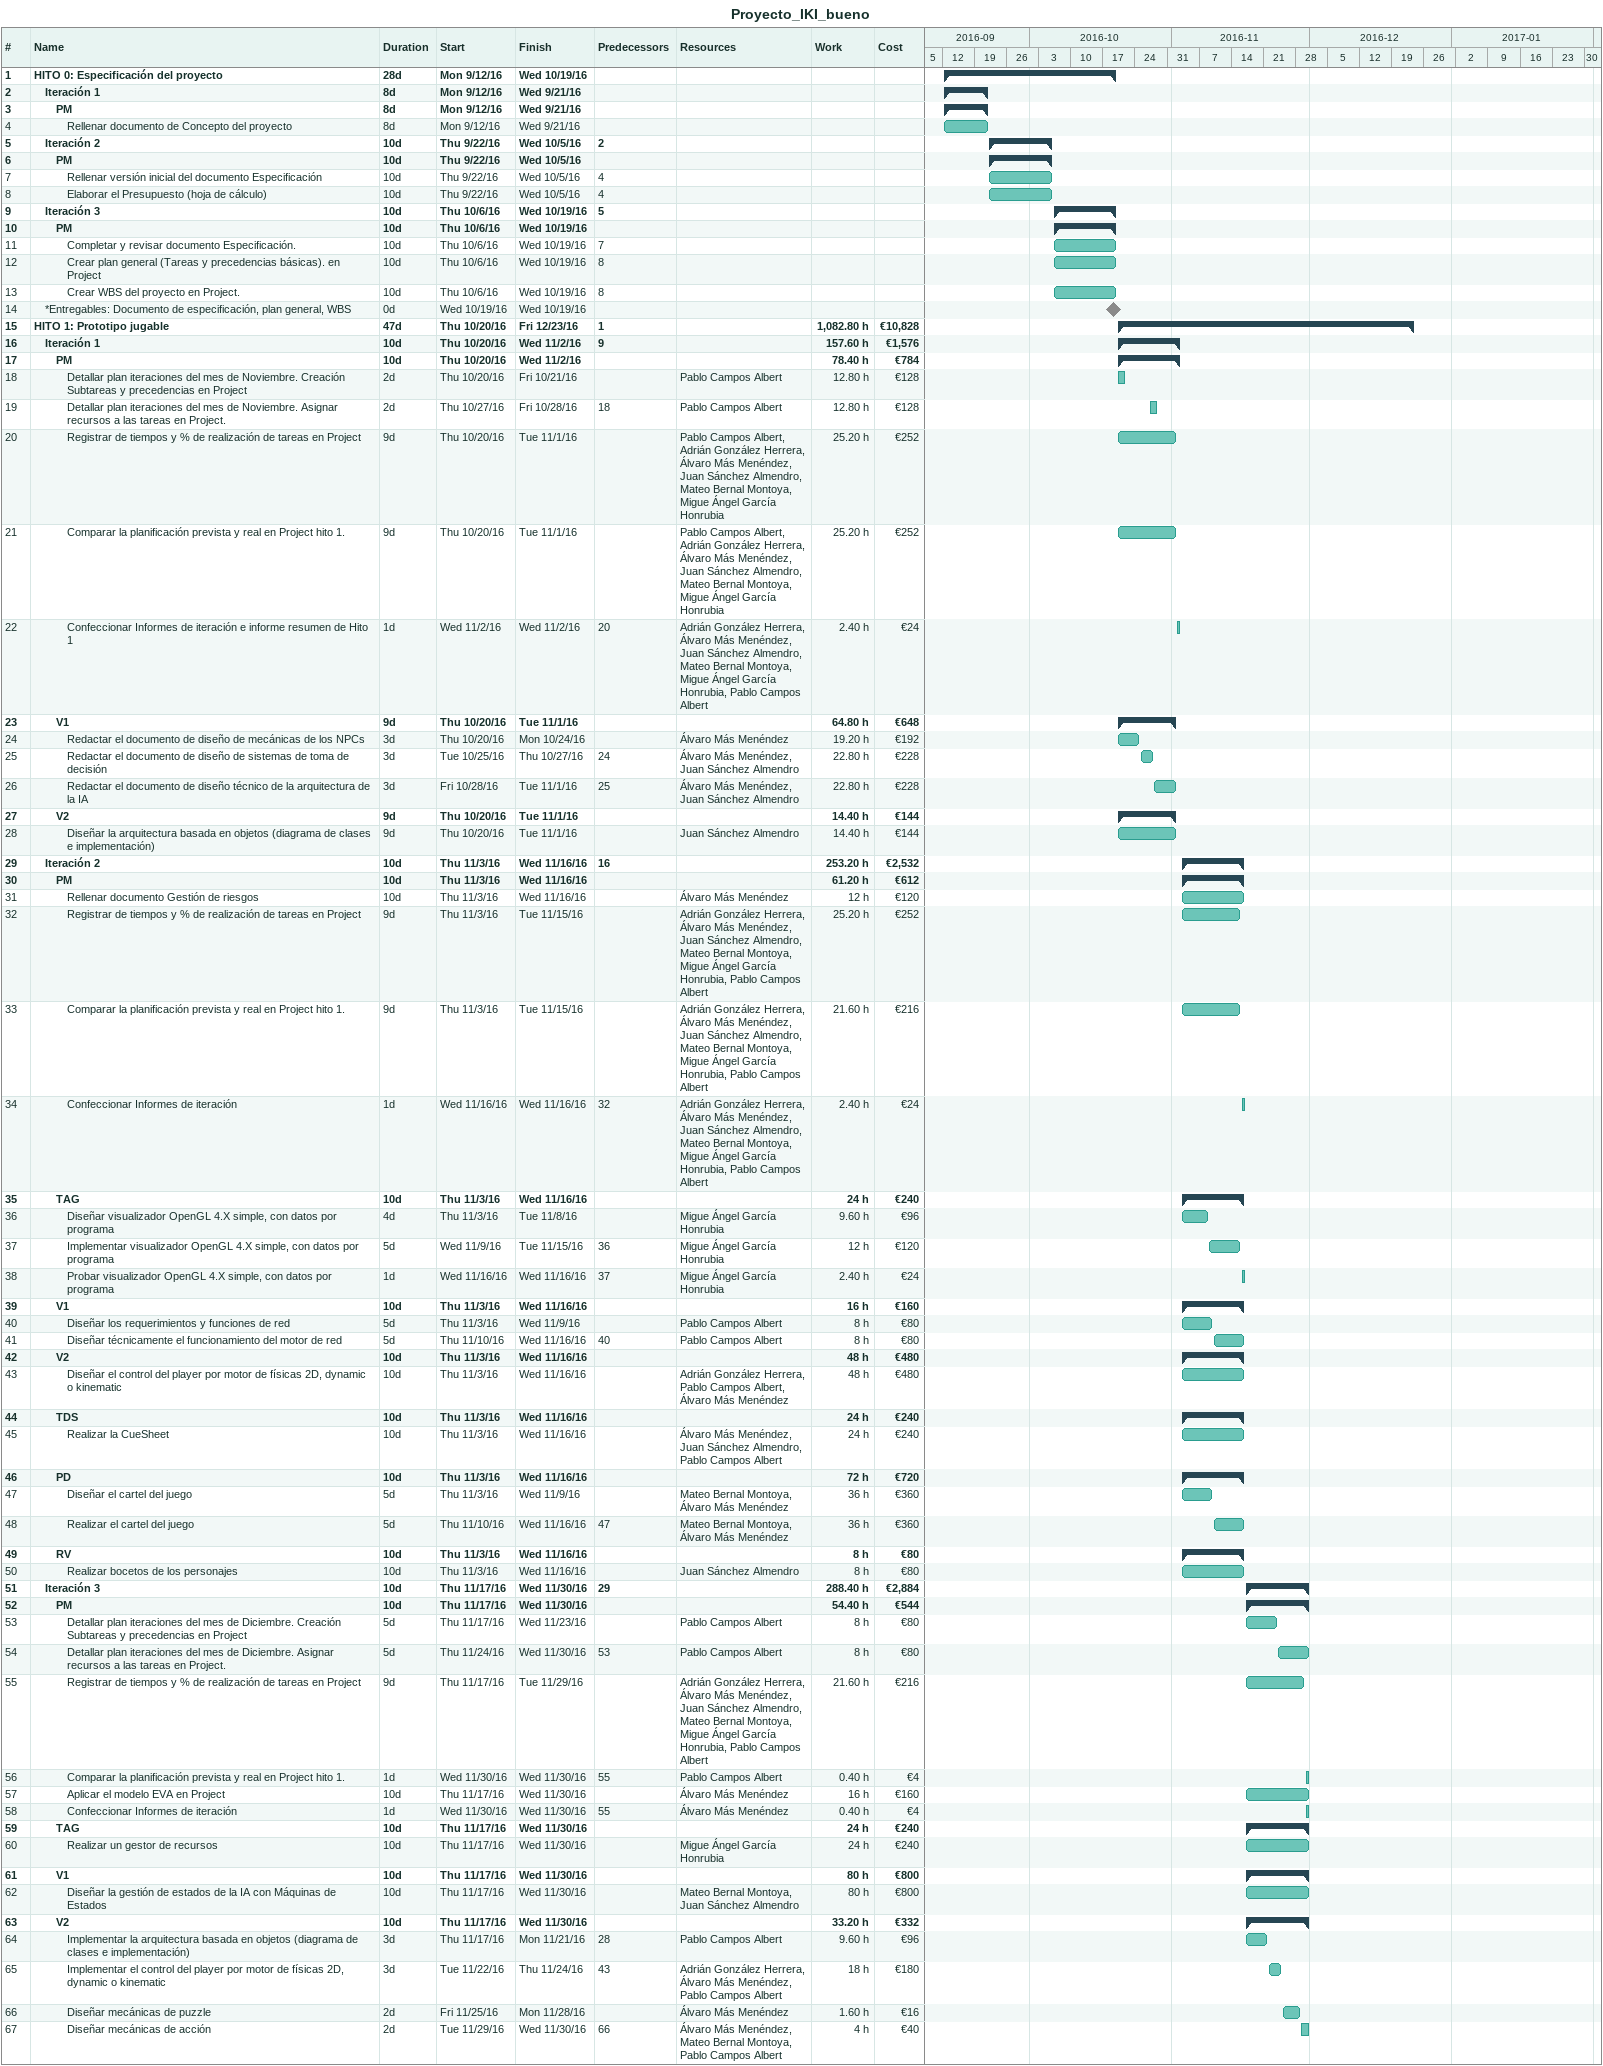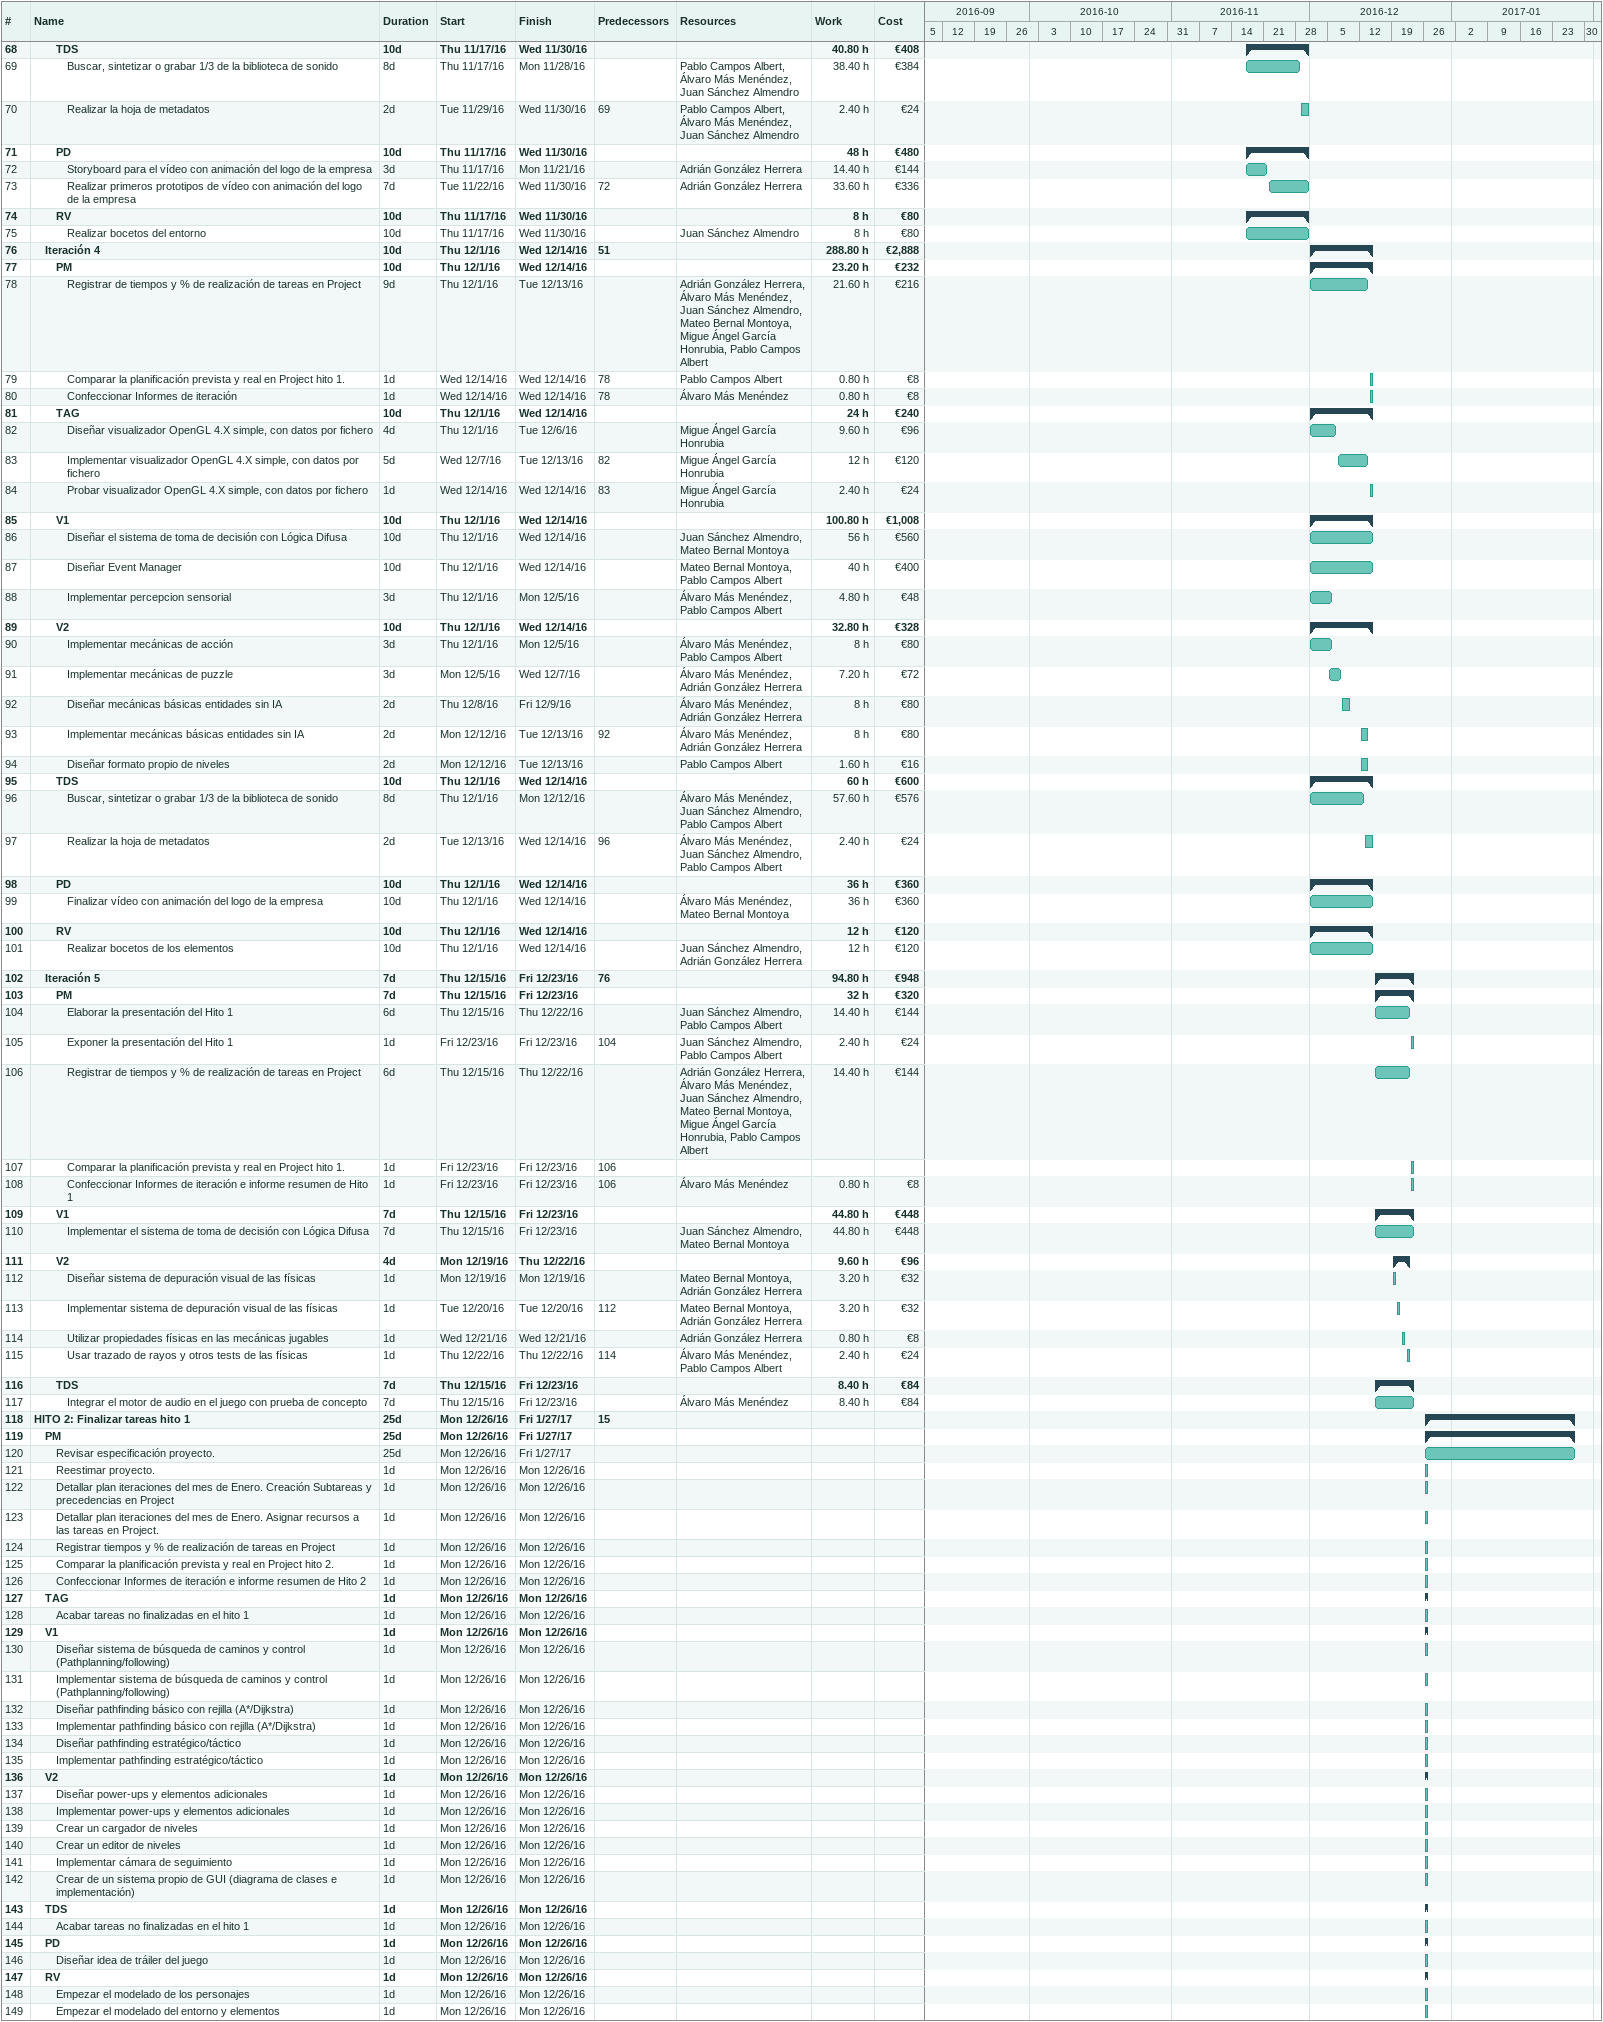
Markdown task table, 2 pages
Proyecto_IKI_bueno

| ID | Level | Task | Duration | Start | Finish | Predecessors | Resources | Work (h) | Cost (€) |
|---|---|---|---|---|---|---|---|---|---|
| 1 | 1 | **HITO 0: Especificación del proyecto** | 28d | 2016-09-12 | 2016-10-19 |  |  |  |  |
| 2 | 2 | **Iteración 1** | 8d | 2016-09-12 | 2016-09-21 |  |  |  |  |
| 3 | 3 | **PM** | 8d | 2016-09-12 | 2016-09-21 |  |  |  |  |
| 4 | 4 | Rellenar documento de Concepto del proyecto | 8d | 2016-09-12 | 2016-09-21 |  |  |  |  |
| 5 | 2 | **Iteración 2** | 10d | 2016-09-22 | 2016-10-05 | 2 |  |  |  |
| 6 | 3 | **PM** | 10d | 2016-09-22 | 2016-10-05 |  |  |  |  |
| 7 | 4 | Rellenar versión inicial del documento Especificación | 10d | 2016-09-22 | 2016-10-05 | 4 |  |  |  |
| 8 | 4 | Elaborar el Presupuesto (hoja de cálculo) | 10d | 2016-09-22 | 2016-10-05 | 4 |  |  |  |
| 9 | 2 | **Iteración 3** | 10d | 2016-10-06 | 2016-10-19 | 5 |  |  |  |
| 10 | 3 | **PM** | 10d | 2016-10-06 | 2016-10-19 |  |  |  |  |
| 11 | 4 | Completar y revisar documento Especificación. | 10d | 2016-10-06 | 2016-10-19 | 7 |  |  |  |
| 12 | 4 | Crear plan general (Tareas y precedencias básicas). en Project | 10d | 2016-10-06 | 2016-10-19 | 8 |  |  |  |
| 13 | 4 | Crear WBS del proyecto en Project. | 10d | 2016-10-06 | 2016-10-19 | 8 |  |  |  |
| 14 | 2 | *Entregables: Documento de especificación, plan general, WBS | 0d | 2016-10-19 | 2016-10-19 |  |  |  |  |
| 15 | 1 | **HITO 1: Prototipo jugable** | 47d | 2016-10-20 | 2016-12-23 | 1 |  | 1082.80 | 10828 |
| 16 | 2 | **Iteración 1** | 10d | 2016-10-20 | 2016-11-02 | 9 |  | 157.60 | 1576 |
| 17 | 3 | **PM** | 10d | 2016-10-20 | 2016-11-02 |  |  | 78.40 | 784 |
| 18 | 4 | Detallar plan iteraciones del mes de Noviembre. Creación Subtareas y precedencias en Project | 2d | 2016-10-20 | 2016-10-21 |  | Pablo Campos Albert | 12.80 | 128 |
| 19 | 4 | Detallar plan iteraciones del mes de Noviembre. Asignar recursos a las tareas en Project. | 2d | 2016-10-27 | 2016-10-28 | 18 | Pablo Campos Albert | 12.80 | 128 |
| 20 | 4 | Registrar de tiempos y % de realización de tareas en Project | 9d | 2016-10-20 | 2016-11-01 |  | Pablo Campos Albert, Adrián González Herrera, Álvaro Más Menéndez, Juan Sánchez Almendro, Mateo Bernal Montoya, Migue Ángel García Honrubia | 25.20 | 252 |
| 21 | 4 | Comparar la planificación prevista y real en Project hito 1. | 9d | 2016-10-20 | 2016-11-01 |  | Pablo Campos Albert, Adrián González Herrera, Álvaro Más Menéndez, Juan Sánchez Almendro, Mateo Bernal Montoya, Migue Ángel García Honrubia | 25.20 | 252 |
| 22 | 4 | Confeccionar Informes de iteración e informe resumen de Hito 1 | 1d | 2016-11-02 | 2016-11-02 | 20 | Adrián González Herrera, Álvaro Más Menéndez, Juan Sánchez Almendro, Mateo Bernal Montoya, Migue Ángel García Honrubia, Pablo Campos Albert | 2.40 | 24 |
| 23 | 3 | **V1** | 9d | 2016-10-20 | 2016-11-01 |  |  | 64.80 | 648 |
| 24 | 4 | Redactar el documento de diseño de mecánicas de los NPCs | 3d | 2016-10-20 | 2016-10-24 |  | Álvaro Más Menéndez | 19.20 | 192 |
| 25 | 4 | Redactar el documento de diseño de sistemas de toma de decisión | 3d | 2016-10-25 | 2016-10-27 | 24 | Álvaro Más Menéndez, Juan Sánchez Almendro | 22.80 | 228 |
| 26 | 4 | Redactar el documento de diseño técnico de la arquitectura de la IA | 3d | 2016-10-28 | 2016-11-01 | 25 | Álvaro Más Menéndez, Juan Sánchez Almendro | 22.80 | 228 |
| 27 | 3 | **V2** | 9d | 2016-10-20 | 2016-11-01 |  |  | 14.40 | 144 |
| 28 | 4 | Diseñar la arquitectura basada en objetos (diagrama de clases e implementación) | 9d | 2016-10-20 | 2016-11-01 |  | Juan Sánchez Almendro | 14.40 | 144 |
| 29 | 2 | **Iteración 2** | 10d | 2016-11-03 | 2016-11-16 | 16 |  | 253.20 | 2532 |
| 30 | 3 | **PM** | 10d | 2016-11-03 | 2016-11-16 |  |  | 61.20 | 612 |
| 31 | 4 | Rellenar documento Gestión de riesgos | 10d | 2016-11-03 | 2016-11-16 |  | Álvaro Más Menéndez | 12 | 120 |
| 32 | 4 | Registrar de tiempos y % de realización de tareas en Project | 9d | 2016-11-03 | 2016-11-15 |  | Adrián González Herrera, Álvaro Más Menéndez, Juan Sánchez Almendro, Mateo Bernal Montoya, Migue Ángel García Honrubia, Pablo Campos Albert | 25.20 | 252 |
| 33 | 4 | Comparar la planificación prevista y real en Project hito 1. | 9d | 2016-11-03 | 2016-11-15 |  | Adrián González Herrera, Álvaro Más Menéndez, Juan Sánchez Almendro, Mateo Bernal Montoya, Migue Ángel García Honrubia, Pablo Campos Albert | 21.60 | 216 |
| 34 | 4 | Confeccionar Informes de iteración | 1d | 2016-11-16 | 2016-11-16 | 32 | Adrián González Herrera, Álvaro Más Menéndez, Juan Sánchez Almendro, Mateo Bernal Montoya, Migue Ángel García Honrubia, Pablo Campos Albert | 2.40 | 24 |
| 35 | 3 | **TAG** | 10d | 2016-11-03 | 2016-11-16 |  |  | 24 | 240 |
| 36 | 4 | Diseñar visualizador OpenGL 4.X simple, con datos por programa | 4d | 2016-11-03 | 2016-11-08 |  | Migue Ángel García Honrubia | 9.60 | 96 |
| 37 | 4 | Implementar visualizador OpenGL 4.X simple, con datos por programa | 5d | 2016-11-09 | 2016-11-15 | 36 | Migue Ángel García Honrubia | 12 | 120 |
| 38 | 4 | Probar visualizador OpenGL 4.X simple, con datos por programa | 1d | 2016-11-16 | 2016-11-16 | 37 | Migue Ángel García Honrubia | 2.40 | 24 |
| 39 | 3 | **V1** | 10d | 2016-11-03 | 2016-11-16 |  |  | 16 | 160 |
| 40 | 4 | Diseñar los requerimientos y funciones de red | 5d | 2016-11-03 | 2016-11-09 |  | Pablo Campos Albert | 8 | 80 |
| 41 | 4 | Diseñar técnicamente el funcionamiento del motor de red | 5d | 2016-11-10 | 2016-11-16 | 40 | Pablo Campos Albert | 8 | 80 |
| 42 | 3 | **V2** | 10d | 2016-11-03 | 2016-11-16 |  |  | 48 | 480 |
| 43 | 4 | Diseñar el control del player por motor de físicas 2D, dynamic o kinematic | 10d | 2016-11-03 | 2016-11-16 |  | Adrián González Herrera, Pablo Campos Albert, Álvaro Más Menéndez | 48 | 480 |
| 44 | 3 | **TDS** | 10d | 2016-11-03 | 2016-11-16 |  |  | 24 | 240 |
| 45 | 4 | Realizar la CueSheet | 10d | 2016-11-03 | 2016-11-16 |  | Álvaro Más Menéndez, Juan Sánchez Almendro, Pablo Campos Albert | 24 | 240 |
| 46 | 3 | **PD** | 10d | 2016-11-03 | 2016-11-16 |  |  | 72 | 720 |
| 47 | 4 | Diseñar el cartel del juego | 5d | 2016-11-03 | 2016-11-09 |  | Mateo Bernal Montoya, Álvaro Más Menéndez | 36 | 360 |
| 48 | 4 | Realizar el cartel del juego | 5d | 2016-11-10 | 2016-11-16 | 47 | Mateo Bernal Montoya, Álvaro Más Menéndez | 36 | 360 |
| 49 | 3 | **RV** | 10d | 2016-11-03 | 2016-11-16 |  |  | 8 | 80 |
| 50 | 4 | Realizar bocetos de los personajes | 10d | 2016-11-03 | 2016-11-16 |  | Juan Sánchez Almendro | 8 | 80 |
| 51 | 2 | **Iteración 3** | 10d | 2016-11-17 | 2016-11-30 | 29 |  | 288.40 | 2884 |
| 52 | 3 | **PM** | 10d | 2016-11-17 | 2016-11-30 |  |  | 54.40 | 544 |
| 53 | 4 | Detallar plan iteraciones del mes de Diciembre. Creación Subtareas y precedencias en Project | 5d | 2016-11-17 | 2016-11-23 |  | Pablo Campos Albert | 8 | 80 |
| 54 | 4 | Detallar plan iteraciones del mes de Diciembre. Asignar recursos a las tareas en Project. | 5d | 2016-11-24 | 2016-11-30 | 53 | Pablo Campos Albert | 8 | 80 |
| 55 | 4 | Registrar de tiempos y % de realización de tareas en Project | 9d | 2016-11-17 | 2016-11-29 |  | Adrián González Herrera, Álvaro Más Menéndez, Juan Sánchez Almendro, Mateo Bernal Montoya, Migue Ángel García Honrubia, Pablo Campos Albert | 21.60 | 216 |
| 56 | 4 | Comparar la planificación prevista y real en Project hito 1. | 1d | 2016-11-30 | 2016-11-30 | 55 | Pablo Campos Albert | 0.40 | 4 |
| 57 | 4 | Aplicar el modelo EVA en Project | 10d | 2016-11-17 | 2016-11-30 |  | Álvaro Más Menéndez | 16 | 160 |
| 58 | 4 | Confeccionar Informes de iteración | 1d | 2016-11-30 | 2016-11-30 | 55 | Álvaro Más Menéndez | 0.40 | 4 |
| 59 | 3 | **TAG** | 10d | 2016-11-17 | 2016-11-30 |  |  | 24 | 240 |
| 60 | 4 | Realizar un gestor de recursos | 10d | 2016-11-17 | 2016-11-30 |  | Migue Ángel García Honrubia | 24 | 240 |
| 61 | 3 | **V1** | 10d | 2016-11-17 | 2016-11-30 |  |  | 80 | 800 |
| 62 | 4 | Diseñar la gestión de estados de la IA con Máquinas de Estados | 10d | 2016-11-17 | 2016-11-30 |  | Mateo Bernal Montoya, Juan Sánchez Almendro | 80 | 800 |
| 63 | 3 | **V2** | 10d | 2016-11-17 | 2016-11-30 |  |  | 33.20 | 332 |
| 64 | 4 | Implementar la arquitectura basada en objetos (diagrama de clases e implementación) | 3d | 2016-11-17 | 2016-11-21 | 28 | Pablo Campos Albert | 9.60 | 96 |
| 65 | 4 | Implementar el control del player por motor de físicas 2D, dynamic o kinematic | 3d | 2016-11-22 | 2016-11-24 | 43 | Adrián González Herrera, Álvaro Más Menéndez, Pablo Campos Albert | 18 | 180 |
| 66 | 4 | Diseñar mecánicas de puzzle | 2d | 2016-11-25 | 2016-11-28 |  | Álvaro Más Menéndez | 1.60 | 16 |
| 67 | 4 | Diseñar mecánicas de acción | 2d | 2016-11-29 | 2016-11-30 | 66 | Álvaro Más Menéndez, Mateo Bernal Montoya, Pablo Campos Albert | 4 | 40 |
| 68 | 3 | **TDS** | 10d | 2016-11-17 | 2016-11-30 |  |  | 40.80 | 408 |
| 69 | 4 | Buscar, sintetizar o grabar 1/3 de la biblioteca de sonido | 8d | 2016-11-17 | 2016-11-28 |  | Pablo Campos Albert, Álvaro Más Menéndez, Juan Sánchez Almendro | 38.40 | 384 |
| 70 | 4 | Realizar la hoja de metadatos | 2d | 2016-11-29 | 2016-11-30 | 69 | Pablo Campos Albert, Álvaro Más Menéndez, Juan Sánchez Almendro | 2.40 | 24 |
| 71 | 3 | **PD** | 10d | 2016-11-17 | 2016-11-30 |  |  | 48 | 480 |
| 72 | 4 | Storyboard para el vídeo con animación del logo de la empresa | 3d | 2016-11-17 | 2016-11-21 |  | Adrián González Herrera | 14.40 | 144 |
| 73 | 4 | Realizar primeros prototipos de vídeo con animación del logo de la empresa | 7d | 2016-11-22 | 2016-11-30 | 72 | Adrián González Herrera | 33.60 | 336 |
| 74 | 3 | **RV** | 10d | 2016-11-17 | 2016-11-30 |  |  | 8 | 80 |
| 75 | 4 | Realizar bocetos del entorno | 10d | 2016-11-17 | 2016-11-30 |  | Juan Sánchez Almendro | 8 | 80 |
| 76 | 2 | **Iteración 4** | 10d | 2016-12-01 | 2016-12-14 | 51 |  | 288.80 | 2888 |
| 77 | 3 | **PM** | 10d | 2016-12-01 | 2016-12-14 |  |  | 23.20 | 232 |
| 78 | 4 | Registrar de tiempos y % de realización de tareas en Project | 9d | 2016-12-01 | 2016-12-13 |  | Adrián González Herrera, Álvaro Más Menéndez, Juan Sánchez Almendro, Mateo Bernal Montoya, Migue Ángel García Honrubia, Pablo Campos Albert | 21.60 | 216 |
| 79 | 4 | Comparar la planificación prevista y real en Project hito 1. | 1d | 2016-12-14 | 2016-12-14 | 78 | Pablo Campos Albert | 0.80 | 8 |
| 80 | 4 | Confeccionar Informes de iteración | 1d | 2016-12-14 | 2016-12-14 | 78 | Álvaro Más Menéndez | 0.80 | 8 |
| 81 | 3 | **TAG** | 10d | 2016-12-01 | 2016-12-14 |  |  | 24 | 240 |
| 82 | 4 | Diseñar visualizador OpenGL 4.X simple, con datos por fichero | 4d | 2016-12-01 | 2016-12-06 |  | Migue Ángel García Honrubia | 9.60 | 96 |
| 83 | 4 | Implementar visualizador OpenGL 4.X simple, con datos por fichero | 5d | 2016-12-07 | 2016-12-13 | 82 | Migue Ángel García Honrubia | 12 | 120 |
| 84 | 4 | Probar visualizador OpenGL 4.X simple, con datos por fichero | 1d | 2016-12-14 | 2016-12-14 | 83 | Migue Ángel García Honrubia | 2.40 | 24 |
| 85 | 3 | **V1** | 10d | 2016-12-01 | 2016-12-14 |  |  | 100.80 | 1008 |
| 86 | 4 | Diseñar el sistema de toma de decisión con Lógica Difusa | 10d | 2016-12-01 | 2016-12-14 |  | Juan Sánchez Almendro, Mateo Bernal Montoya | 56 | 560 |
| 87 | 4 | Diseñar Event Manager | 10d | 2016-12-01 | 2016-12-14 |  | Mateo Bernal Montoya, Pablo Campos Albert | 40 | 400 |
| 88 | 4 | Implementar percepcion sensorial | 3d | 2016-12-01 | 2016-12-05 |  | Álvaro Más Menéndez, Pablo Campos Albert | 4.80 | 48 |
| 89 | 3 | **V2** | 10d | 2016-12-01 | 2016-12-14 |  |  | 32.80 | 328 |
| 90 | 4 | Implementar mecánicas de acción | 3d | 2016-12-01 | 2016-12-05 |  | Álvaro Más Menéndez, Pablo Campos Albert | 8 | 80 |
| 91 | 4 | Implementar mecánicas de puzzle | 3d | 2016-12-05 | 2016-12-07 |  | Álvaro Más Menéndez, Adrián González Herrera | 7.20 | 72 |
| 92 | 4 | Diseñar mecánicas básicas entidades sin IA | 2d | 2016-12-08 | 2016-12-09 |  | Álvaro Más Menéndez, Adrián González Herrera | 8 | 80 |
| 93 | 4 | Implementar mecánicas básicas entidades sin IA | 2d | 2016-12-12 | 2016-12-13 | 92 | Álvaro Más Menéndez, Adrián González Herrera | 8 | 80 |
| 94 | 4 | Diseñar formato propio de niveles | 2d | 2016-12-12 | 2016-12-13 |  | Pablo Campos Albert | 1.60 | 16 |
| 95 | 3 | **TDS** | 10d | 2016-12-01 | 2016-12-14 |  |  | 60 | 600 |
| 96 | 4 | Buscar, sintetizar o grabar 1/3 de la biblioteca de sonido | 8d | 2016-12-01 | 2016-12-12 |  | Álvaro Más Menéndez, Juan Sánchez Almendro, Pablo Campos Albert | 57.60 | 576 |
| 97 | 4 | Realizar la hoja de metadatos | 2d | 2016-12-13 | 2016-12-14 | 96 | Álvaro Más Menéndez, Juan Sánchez Almendro, Pablo Campos Albert | 2.40 | 24 |
| 98 | 3 | **PD** | 10d | 2016-12-01 | 2016-12-14 |  |  | 36 | 360 |
| 99 | 4 | Finalizar vídeo con animación del logo de la empresa | 10d | 2016-12-01 | 2016-12-14 |  | Álvaro Más Menéndez, Mateo Bernal Montoya | 36 | 360 |
| 100 | 3 | **RV** | 10d | 2016-12-01 | 2016-12-14 |  |  | 12 | 120 |
| 101 | 4 | Realizar bocetos de los elementos | 10d | 2016-12-01 | 2016-12-14 |  | Juan Sánchez Almendro, Adrián González Herrera | 12 | 120 |
| 102 | 2 | **Iteración 5** | 7d | 2016-12-15 | 2016-12-23 | 76 |  | 94.80 | 948 |
| 103 | 3 | **PM** | 7d | 2016-12-15 | 2016-12-23 |  |  | 32 | 320 |
| 104 | 4 | Elaborar la presentación del Hito 1 | 6d | 2016-12-15 | 2016-12-22 |  | Juan Sánchez Almendro, Pablo Campos Albert | 14.40 | 144 |
| 105 | 4 | Exponer la presentación del Hito 1 | 1d | 2016-12-23 | 2016-12-23 | 104 | Juan Sánchez Almendro, Pablo Campos Albert | 2.40 | 24 |
| 106 | 4 | Registrar de tiempos y % de realización de tareas en Project | 6d | 2016-12-15 | 2016-12-22 |  | Adrián González Herrera, Álvaro Más Menéndez, Juan Sánchez Almendro, Mateo Bernal Montoya, Migue Ángel García Honrubia, Pablo Campos Albert | 14.40 | 144 |
| 107 | 4 | Comparar la planificación prevista y real en Project hito 1. | 1d | 2016-12-23 | 2016-12-23 | 106 |  |  |  |
| 108 | 4 | Confeccionar Informes de iteración e informe resumen de Hito 1 | 1d | 2016-12-23 | 2016-12-23 | 106 | Álvaro Más Menéndez | 0.80 | 8 |
| 109 | 3 | **V1** | 7d | 2016-12-15 | 2016-12-23 |  |  | 44.80 | 448 |
| 110 | 4 | Implementar el sistema de toma de decisión con Lógica Difusa | 7d | 2016-12-15 | 2016-12-23 |  | Juan Sánchez Almendro, Mateo Bernal Montoya | 44.80 | 448 |
| 111 | 3 | **V2** | 4d | 2016-12-19 | 2016-12-22 |  |  | 9.60 | 96 |
| 112 | 4 | Diseñar sistema de depuración visual de las físicas | 1d | 2016-12-19 | 2016-12-19 |  | Mateo Bernal Montoya, Adrián González Herrera | 3.20 | 32 |
| 113 | 4 | Implementar sistema de depuración visual de las físicas | 1d | 2016-12-20 | 2016-12-20 | 112 | Mateo Bernal Montoya, Adrián González Herrera | 3.20 | 32 |
| 114 | 4 | Utilizar propiedades físicas en las mecánicas jugables | 1d | 2016-12-21 | 2016-12-21 |  | Adrián González Herrera | 0.80 | 8 |
| 115 | 4 | Usar trazado de rayos y otros tests de las físicas | 1d | 2016-12-22 | 2016-12-22 | 114 | Álvaro Más Menéndez, Pablo Campos Albert | 2.40 | 24 |
| 116 | 3 | **TDS** | 7d | 2016-12-15 | 2016-12-23 |  |  | 8.40 | 84 |
| 117 | 4 | Integrar el motor de audio en el juego con prueba de concepto | 7d | 2016-12-15 | 2016-12-23 |  | Álvaro Más Menéndez | 8.40 | 84 |
| 118 | 1 | **HITO 2: Finalizar tareas hito 1** | 25d | 2016-12-26 | 2017-01-27 | 15 |  |  |  |
| 119 | 2 | **PM** | 25d | 2016-12-26 | 2017-01-27 |  |  |  |  |
| 120 | 3 | Revisar especificación proyecto. | 25d | 2016-12-26 | 2017-01-27 |  |  |  |  |
| 121 | 3 | Reestimar proyecto. | 1d | 2016-12-26 | 2016-12-26 |  |  |  |  |
| 122 | 3 | Detallar plan iteraciones del mes de Enero. Creación Subtareas y precedencias en Project | 1d | 2016-12-26 | 2016-12-26 |  |  |  |  |
| 123 | 3 | Detallar plan iteraciones del mes de Enero. Asignar recursos a las tareas en Project. | 1d | 2016-12-26 | 2016-12-26 |  |  |  |  |
| 124 | 3 | Registrar tiempos y % de realización de tareas en Project | 1d | 2016-12-26 | 2016-12-26 |  |  |  |  |
| 125 | 3 | Comparar la planificación prevista y real en Project hito 2. | 1d | 2016-12-26 | 2016-12-26 |  |  |  |  |
| 126 | 3 | Confeccionar Informes de iteración e informe resumen de Hito 2 | 1d | 2016-12-26 | 2016-12-26 |  |  |  |  |
| 127 | 2 | **TAG** | 1d | 2016-12-26 | 2016-12-26 |  |  |  |  |
| 128 | 3 | Acabar tareas no finalizadas en el hito 1 | 1d | 2016-12-26 | 2016-12-26 |  |  |  |  |
| 129 | 2 | **V1** | 1d | 2016-12-26 | 2016-12-26 |  |  |  |  |
| 130 | 3 | Diseñar sistema de búsqueda de caminos y control (Pathplanning/following) | 1d | 2016-12-26 | 2016-12-26 |  |  |  |  |
| 131 | 3 | Implementar sistema de búsqueda de caminos y control (Pathplanning/following) | 1d | 2016-12-26 | 2016-12-26 |  |  |  |  |
| 132 | 3 | Diseñar pathfinding básico con rejilla (A*/Dijkstra) | 1d | 2016-12-26 | 2016-12-26 |  |  |  |  |
| 133 | 3 | Implementar pathfinding básico con rejilla (A*/Dijkstra) | 1d | 2016-12-26 | 2016-12-26 |  |  |  |  |
| 134 | 3 | Diseñar pathfinding estratégico/táctico | 1d | 2016-12-26 | 2016-12-26 |  |  |  |  |
| 135 | 3 | Implementar pathfinding estratégico/táctico | 1d | 2016-12-26 | 2016-12-26 |  |  |  |  |
| 136 | 2 | **V2** | 1d | 2016-12-26 | 2016-12-26 |  |  |  |  |
| 137 | 3 | Diseñar power-ups y elementos adicionales | 1d | 2016-12-26 | 2016-12-26 |  |  |  |  |
| 138 | 3 | Implementar power-ups y elementos adicionales | 1d | 2016-12-26 | 2016-12-26 |  |  |  |  |
| 139 | 3 | Crear un cargador de niveles | 1d | 2016-12-26 | 2016-12-26 |  |  |  |  |
| 140 | 3 | Crear un editor de niveles | 1d | 2016-12-26 | 2016-12-26 |  |  |  |  |
| 141 | 3 | Implementar cámara de seguimiento | 1d | 2016-12-26 | 2016-12-26 |  |  |  |  |
| 142 | 3 | Crear de un sistema propio de GUI (diagrama de clases e implementación) | 1d | 2016-12-26 | 2016-12-26 |  |  |  |  |
| 143 | 2 | **TDS** | 1d | 2016-12-26 | 2016-12-26 |  |  |  |  |
| 144 | 3 | Acabar tareas no finalizadas en el hito 1 | 1d | 2016-12-26 | 2016-12-26 |  |  |  |  |
| 145 | 2 | **PD** | 1d | 2016-12-26 | 2016-12-26 |  |  |  |  |
| 146 | 3 | Diseñar idea de tráiler del juego | 1d | 2016-12-26 | 2016-12-26 |  |  |  |  |
| 147 | 2 | **RV** | 1d | 2016-12-26 | 2016-12-26 |  |  |  |  |
| 148 | 3 | Empezar el modelado de los personajes | 1d | 2016-12-26 | 2016-12-26 |  |  |  |  |
| 149 | 3 | Empezar el modelado del entorno y elementos | 1d | 2016-12-26 | 2016-12-26 |  |  |  |  |
